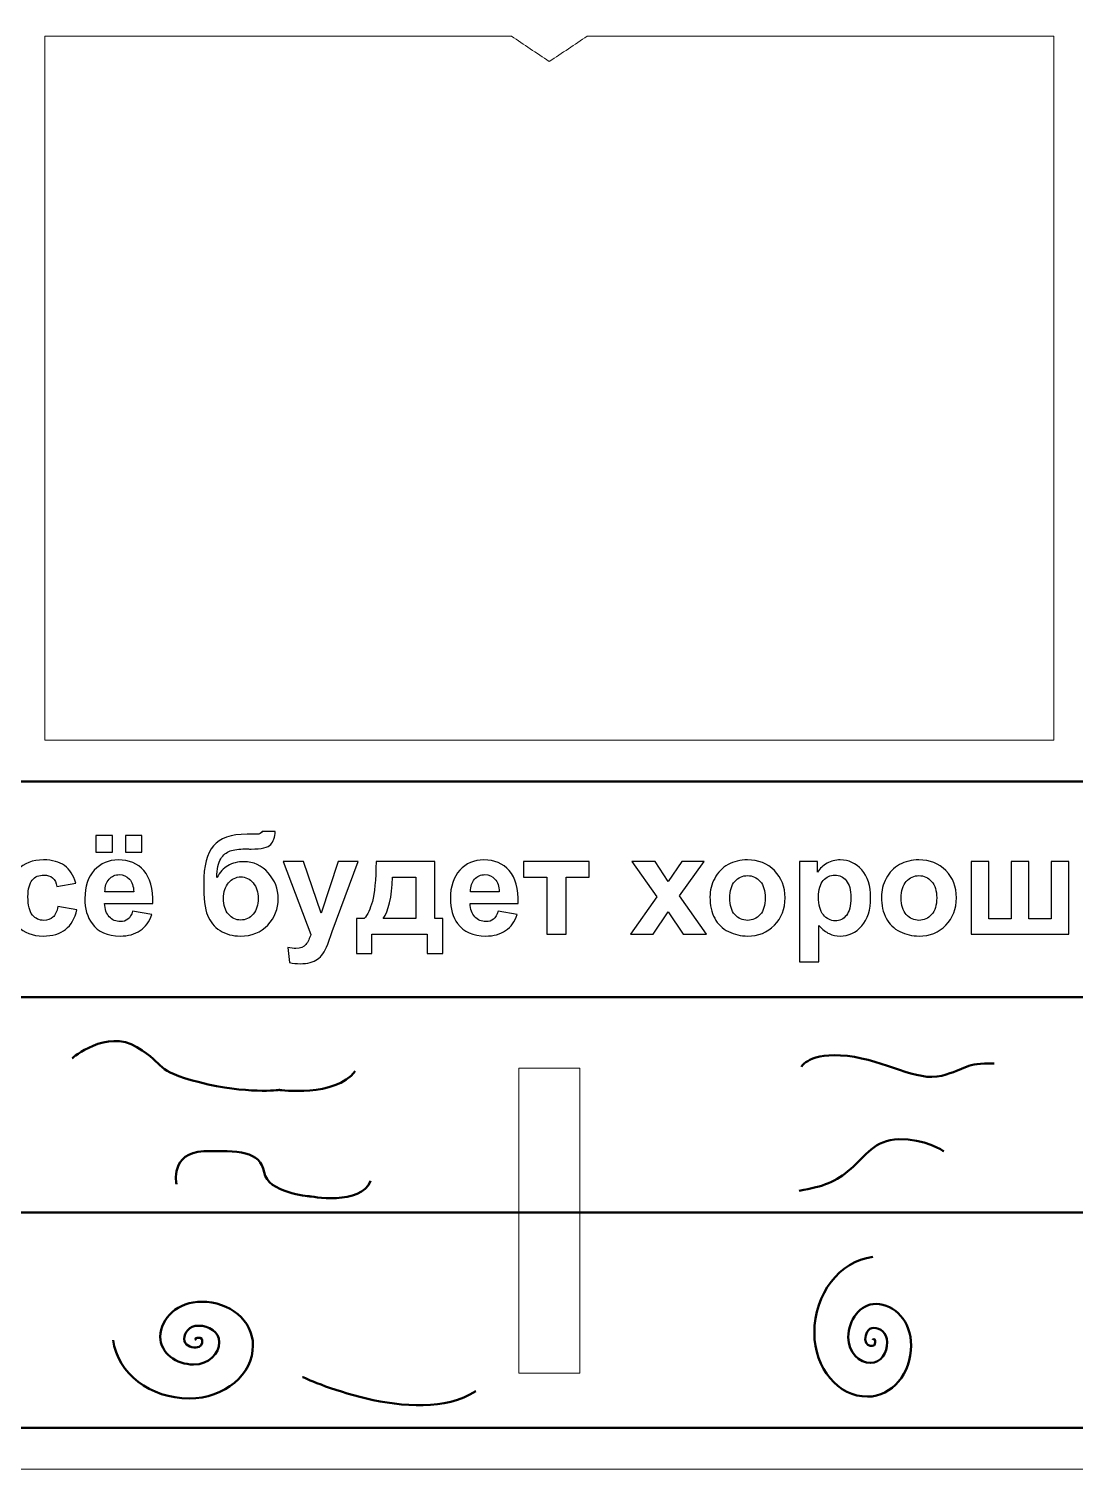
# Model space of a CAD drawing. Header units: millimetres. Extents: x -86 to 530, y -119 to 135.
# Drawn here: x 265.4 to 333.9, y -15.2 to 79.2 of the extents above; entities that cross this region are included whole.
import ezdxf

# ---------------------------------------------------------------- set-up
doc = ezdxf.new("R2010")
doc.units = ezdxf.units.MM
doc.header["$MEASUREMENT"] = 0
doc.layers.add('layer 2', color=7, linetype='Continuous')
doc.layers.add('layer 3', color=7, linetype='Continuous')

msp = doc.modelspace()

# ---------------------------------------------------------------- linework, layer by layer
at = {"layer": 'layer 2', "color": 242, "lineweight": 9}
for points, knots in [([(299.4722, 134.7698), (299.4722, 134.7698), (370.3106, 91.1633), (370.3106, 91.1633), (370.3106, 91.1633), (370.3106, 91.1633), (361.9698, 91.1633), (361.9698, 91.1633), (361.9698, 91.1633), (363.7252, 89.9964), (364.8823, 88.001), (364.8823, 85.7351), (364.8823, 85.7351), (364.8823, 83.0643), (363.2748, 80.7694), (360.9747, 79.764), (360.9747, 79.764), (363.2748, 78.7586), (364.8823, 76.4638), (364.8823, 73.793), (364.8823, 73.793), (364.8823, 71.1221), (363.2748, 68.8273), (360.9747, 67.8219), (360.9747, 67.8219), (363.2748, 66.8165), (364.8823, 64.5216), (364.8823, 61.8508), (364.8823, 61.8508), (364.8823, 59.18), (363.2748, 56.8852), (360.9747, 55.8797), (360.9747, 55.8797), (363.2748, 54.8743), (364.8823, 52.5795), (364.8823, 49.9087), (364.8823, 49.9087), (364.8823, 47.2379), (363.2748, 44.943), (360.9747, 43.9376), (360.9747, 43.9376), (363.2748, 42.9322), (364.8823, 40.6373), (364.8823, 37.9665), (364.8823, 37.9665), (364.8823, 35.7007), (363.7252, 33.7052), (361.9698, 32.5383), (361.9698, 32.5383), (361.9698, 32.5383), (370.3106, 32.5383), (370.3106, 32.5383), (370.3106, 32.5383), (370.3106, 32.5383), (370.3106, -15.2302), (370.3106, -15.2302), (370.3106, -15.2302), (370.3106, -15.2302), (228.6335, -15.2302), (228.6335, -15.2302), (228.6335, -15.2302), (228.6335, -15.2302), (228.6335, 32.5383), (228.6335, 32.5383), (228.6335, 32.5383), (228.6335, 32.5383), (236.9744, 32.5383), (236.9744, 32.5383), (236.9744, 32.5383), (235.219, 33.7052), (234.0618, 35.7007), (234.0618, 37.9665), (234.0618, 37.9665), (234.0618, 40.6373), (235.6693, 42.9322), (237.9695, 43.9376), (237.9695, 43.9376), (235.6693, 44.943), (234.0618, 47.2379), (234.0618, 49.9087), (234.0618, 49.9087), (234.0618, 52.5795), (235.6693, 54.8743), (237.9695, 55.8797), (237.9695, 55.8797), (235.6693, 56.8852), (234.0618, 59.18), (234.0618, 61.8508), (234.0618, 61.8508), (234.0618, 64.5216), (235.6693, 66.8165), (237.9695, 67.8219), (237.9695, 67.8219), (235.6693, 68.8273), (234.0618, 71.1221), (234.0618, 73.793), (234.0618, 73.793), (234.0618, 76.4638), (235.6693, 78.7586), (237.9695, 79.764), (237.9695, 79.764), (235.6693, 80.7694), (234.0618, 83.0643), (234.0618, 85.7351), (234.0618, 85.7351), (234.0618, 88.001), (235.219, 89.9964), (236.9744, 91.1633), (236.9744, 91.1633), (236.9744, 91.1633), (228.6335, 91.1633), (228.6335, 91.1633), (228.6335, 91.1633), (228.6335, 91.1633), (299.4722, 134.7698), (299.4722, 134.7698)], [0, 0, 0, 0, 0.0333333, 0.0333333, 0.0333333, 0.0333333, 0.0666667, 0.0666667, 0.0666667, 0.0666667, 0.1, 0.1, 0.1, 0.1, 0.1333333, 0.1333333, 0.1333333, 0.1333333, 0.1666667, 0.1666667, 0.1666667, 0.1666667, 0.2, 0.2, 0.2, 0.2, 0.2333333, 0.2333333, 0.2333333, 0.2333333, 0.2666667, 0.2666667, 0.2666667, 0.2666667, 0.3, 0.3, 0.3, 0.3, 0.3333333, 0.3333333, 0.3333333, 0.3333333, 0.3666667, 0.3666667, 0.3666667, 0.3666667, 0.4, 0.4, 0.4, 0.4, 0.4333333, 0.4333333, 0.4333333, 0.4333333, 0.4666667, 0.4666667, 0.4666667, 0.4666667, 0.5, 0.5, 0.5, 0.5, 0.5333333, 0.5333333, 0.5333333, 0.5333333, 0.5666667, 0.5666667, 0.5666667, 0.5666667, 0.6, 0.6, 0.6, 0.6, 0.6333333, 0.6333333, 0.6333333, 0.6333333, 0.6666667, 0.6666667, 0.6666667, 0.6666667, 0.7, 0.7, 0.7, 0.7, 0.7333333, 0.7333333, 0.7333333, 0.7333333, 0.7666667, 0.7666667, 0.7666667, 0.7666667, 0.8, 0.8, 0.8, 0.8, 0.8333333, 0.8333333, 0.8333333, 0.8333333, 0.8666667, 0.8666667, 0.8666667, 0.8666667, 0.9, 0.9, 0.9, 0.9, 0.9333333, 0.9333333, 0.9333333, 0.9333333, 1, 1, 1, 1]), ([(333.0541, 81.3925), (333.0541, 81.3925), (346.0819, 85.7351), (346.0819, 85.7351), (346.0819, 85.7351), (346.0819, 85.7351), (346.0819, 35.7953), (346.0819, 35.7953), (346.0819, 35.7953), (346.0819, 35.7953), (335.2254, 37.6048), (335.2254, 37.6048), (335.2254, 37.6048), (335.2254, 37.6048), (335.2254, 32.5383), (335.2254, 32.5383), (335.2254, 32.5383), (335.2254, 32.5383), (354.7671, 32.5383), (354.7671, 32.5383), (354.7671, 32.5383), (353.0117, 33.7052), (351.8546, 35.7007), (351.8546, 37.9665), (351.8546, 37.9665), (351.8546, 40.6373), (353.4621, 42.9322), (355.7622, 43.9376), (355.7622, 43.9376), (353.4621, 44.943), (351.8546, 47.2379), (351.8546, 49.9087), (351.8546, 49.9087), (351.8546, 52.5795), (353.4621, 54.8743), (355.7622, 55.8797), (355.7622, 55.8797), (353.4621, 56.8852), (351.8546, 59.18), (351.8546, 61.8508), (351.8546, 61.8508), (351.8546, 64.5216), (353.4621, 66.8165), (355.7622, 67.8219), (355.7622, 67.8219), (353.4621, 68.8273), (351.8546, 71.1221), (351.8546, 73.793), (351.8546, 73.793), (351.8546, 76.4638), (353.4621, 78.7586), (355.7622, 79.764), (355.7622, 79.764), (353.4621, 80.7694), (351.8546, 83.0643), (351.8546, 85.7351), (351.8546, 85.7351), (351.8546, 88.001), (353.0117, 89.9964), (354.7671, 91.1633), (354.7671, 91.1633), (354.7671, 91.1633), (244.177, 91.1633), (244.177, 91.1633), (244.177, 91.1633), (245.9324, 89.9964), (247.0896, 88.001), (247.0896, 85.7351), (247.0896, 85.7351), (247.0896, 83.0643), (245.4821, 80.7694), (243.1819, 79.764), (243.1819, 79.764), (245.4821, 78.7586), (247.0896, 76.4638), (247.0896, 73.793), (247.0896, 73.793), (247.0896, 71.1221), (245.4821, 68.8273), (243.1819, 67.8219), (243.1819, 67.8219), (245.4821, 66.8165), (247.0896, 64.5216), (247.0896, 61.8508), (247.0896, 61.8508), (247.0896, 59.18), (245.4821, 56.8852), (243.1819, 55.8797), (243.1819, 55.8797), (245.4821, 54.8743), (247.0896, 52.5795), (247.0896, 49.9087), (247.0896, 49.9087), (247.0896, 47.2379), (245.4821, 44.943), (243.1819, 43.9376), (243.1819, 43.9376), (245.4821, 42.9322), (247.0896, 40.6373), (247.0896, 37.9665), (247.0896, 37.9665), (247.0896, 35.7007), (245.9324, 33.7052), (244.177, 32.5383), (244.177, 32.5383), (244.177, 32.5383), (263.7187, 32.5383), (263.7187, 32.5383), (263.7187, 32.5383), (263.7187, 32.5383), (263.7187, 37.6048), (263.7187, 37.6048), (263.7187, 37.6048), (263.7187, 37.6048), (252.8622, 35.7953), (252.8622, 35.7953), (252.8622, 35.7953), (252.8622, 35.7953), (252.8622, 85.7351), (252.8622, 85.7351), (252.8622, 85.7351), (252.8622, 85.7351), (265.89, 81.3925), (265.89, 81.3925), (265.89, 81.3925), (265.89, 81.3925), (263.7187, 85.7351), (263.7187, 85.7351), (263.7187, 85.7351), (263.7187, 85.7351), (276.7465, 85.7351), (276.7465, 85.7351), (276.7465, 85.7351), (276.7465, 85.7351), (276.7465, 83.3947), (276.7465, 83.3947), (276.7465, 83.3947), (277.3369, 84.0852), (278.5734, 84.5606), (280.0034, 84.5606), (280.0034, 84.5606), (281.0562, 84.5606), (282.004, 84.3029), (282.6664, 83.8916), (282.6664, 83.8916), (283.5867, 84.9336), (285.4518, 85.6463), (287.603, 85.6463), (287.603, 85.6463), (288.9888, 85.6463), (290.2558, 85.3506), (291.2281, 84.8615), (291.2281, 84.8615), (291.2136, 84.9767), (291.2057, 85.0919), (291.2057, 85.207), (291.2057, 85.207), (291.2057, 86.7134), (293.0574, 87.9358), (295.3388, 87.9358), (295.3388, 87.9358), (297.4055, 87.9358), (298.4389, 87.2537), (299.4721, 85.8893), (299.4721, 85.8893), (300.5053, 87.2537), (301.5386, 87.9358), (303.6054, 87.9358), (303.6054, 87.9358), (305.8867, 87.9358), (307.7384, 86.7134), (307.7384, 85.207), (307.7384, 85.207), (307.7384, 85.0919), (307.7305, 84.9768), (307.7161, 84.8615), (307.7161, 84.8615), (308.6884, 85.3505), (309.9553, 85.6463), (311.3412, 85.6463), (311.3412, 85.6463), (313.4924, 85.6463), (315.3574, 84.9336), (316.2777, 83.8916), (316.2777, 83.8916), (316.9402, 84.3029), (317.8881, 84.5606), (318.9407, 84.5606), (318.9407, 84.5606), (320.3707, 84.5606), (321.6073, 84.0852), (322.1976, 83.3947), (322.1976, 83.3947), (322.1976, 83.3947), (322.1976, 85.7351), (322.1976, 85.7351), (322.1976, 85.7351), (322.1976, 85.7351), (335.2254, 85.7351), (335.2254, 85.7351), (335.2254, 85.7351), (335.2254, 85.7351), (333.0541, 81.3925), (333.0541, 81.3925)], [0, 0, 0, 0, 0.0192308, 0.0192308, 0.0192308, 0.0192308, 0.0384615, 0.0384615, 0.0384615, 0.0384615, 0.0576923, 0.0576923, 0.0576923, 0.0576923, 0.0769231, 0.0769231, 0.0769231, 0.0769231, 0.0961538, 0.0961538, 0.0961538, 0.0961538, 0.1153846, 0.1153846, 0.1153846, 0.1153846, 0.1346154, 0.1346154, 0.1346154, 0.1346154, 0.1538462, 0.1538462, 0.1538462, 0.1538462, 0.1730769, 0.1730769, 0.1730769, 0.1730769, 0.1923077, 0.1923077, 0.1923077, 0.1923077, 0.2115385, 0.2115385, 0.2115385, 0.2115385, 0.2307692, 0.2307692, 0.2307692, 0.2307692, 0.25, 0.25, 0.25, 0.25, 0.2692308, 0.2692308, 0.2692308, 0.2692308, 0.2884615, 0.2884615, 0.2884615, 0.2884615, 0.3076923, 0.3076923, 0.3076923, 0.3076923, 0.3269231, 0.3269231, 0.3269231, 0.3269231, 0.3461538, 0.3461538, 0.3461538, 0.3461538, 0.3653846, 0.3653846, 0.3653846, 0.3653846, 0.3846154, 0.3846154, 0.3846154, 0.3846154, 0.4038462, 0.4038462, 0.4038462, 0.4038462, 0.4230769, 0.4230769, 0.4230769, 0.4230769, 0.4423077, 0.4423077, 0.4423077, 0.4423077, 0.4615385, 0.4615385, 0.4615385, 0.4615385, 0.4807692, 0.4807692, 0.4807692, 0.4807692, 0.5, 0.5, 0.5, 0.5, 0.5192308, 0.5192308, 0.5192308, 0.5192308, 0.5384615, 0.5384615, 0.5384615, 0.5384615, 0.5576923, 0.5576923, 0.5576923, 0.5576923, 0.5769231, 0.5769231, 0.5769231, 0.5769231, 0.5961538, 0.5961538, 0.5961538, 0.5961538, 0.6153846, 0.6153846, 0.6153846, 0.6153846, 0.6346154, 0.6346154, 0.6346154, 0.6346154, 0.6538462, 0.6538462, 0.6538462, 0.6538462, 0.6730769, 0.6730769, 0.6730769, 0.6730769, 0.6923077, 0.6923077, 0.6923077, 0.6923077, 0.7115385, 0.7115385, 0.7115385, 0.7115385, 0.7307692, 0.7307692, 0.7307692, 0.7307692, 0.75, 0.75, 0.75, 0.75, 0.7692308, 0.7692308, 0.7692308, 0.7692308, 0.7884615, 0.7884615, 0.7884615, 0.7884615, 0.8076923, 0.8076923, 0.8076923, 0.8076923, 0.8269231, 0.8269231, 0.8269231, 0.8269231, 0.8461538, 0.8461538, 0.8461538, 0.8461538, 0.8653846, 0.8653846, 0.8653846, 0.8653846, 0.8846154, 0.8846154, 0.8846154, 0.8846154, 0.9038462, 0.9038462, 0.9038462, 0.9038462, 0.9230769, 0.9230769, 0.9230769, 0.9230769, 0.9423077, 0.9423077, 0.9423077, 0.9423077, 0.9615385, 0.9615385, 0.9615385, 0.9615385, 1, 1, 1, 1]), ([(301.9487, 78.6784), (301.1459, 78.1258), (300.3091, 77.5731), (299.4721, 77.0205), (299.4721, 77.0205), (298.635, 77.5732), (297.798, 78.1258), (296.9954, 78.6784), (296.9954, 78.6784), (296.9954, 78.6784), (266.4328, 78.6784), (266.4328, 78.6784), (266.4328, 78.6784), (266.4328, 78.6784), (266.4328, 32.5383), (266.4328, 32.5383), (266.4328, 32.5383), (266.4328, 32.5383), (332.5113, 32.5383), (332.5113, 32.5383), (332.5113, 32.5383), (332.5113, 32.5383), (332.5113, 78.6784), (332.5113, 78.6784), (332.5113, 78.6784), (332.5113, 78.6784), (301.9487, 78.6784), (301.9487, 78.6784)], [0, 0, 0, 0, 0.125, 0.125, 0.125, 0.125, 0.25, 0.25, 0.25, 0.25, 0.375, 0.375, 0.375, 0.375, 0.5, 0.5, 0.5, 0.5, 0.625, 0.625, 0.625, 0.625, 0.75, 0.75, 0.75, 0.75, 1, 1, 1, 1]), ([(297.4721, 11.0545), (297.4721, 11.0545), (301.4721, 11.0545), (301.4721, 11.0545), (301.4721, 11.0545), (301.4721, 11.0545), (301.4721, -8.9455), (301.4721, -8.9455), (301.4721, -8.9455), (301.4721, -8.9455), (297.4721, -8.9455), (297.4721, -8.9455), (297.4721, -8.9455), (297.4721, -8.9455), (297.4721, 11.0545), (297.4721, 11.0545)], [0, 0, 0, 0, 0.2, 0.2, 0.2, 0.2, 0.4, 0.4, 0.4, 0.4, 0.6, 0.6, 0.6, 0.6, 1, 1, 1, 1])]:
    msp.add_open_spline(points, degree=3, knots=knots, dxfattribs=at)
at = {"layer": 'layer 3', "color": 250, "lineweight": 50}
for points, knots in [([(231.3476, 29.8242), (231.3476, 29.8242), (367.5966, 29.8242), (367.5966, 29.8242), (367.5966, 29.8242), (367.5966, 29.8242), (367.5966, -12.5162), (367.5966, -12.5162), (367.5966, -12.5162), (367.5966, -12.5162), (231.3476, -12.5162), (231.3476, -12.5162), (231.3476, -12.5162), (231.3476, -12.5162), (231.3476, 29.8242), (231.3476, 29.8242)], [0, 0, 0, 0, 0.2, 0.2, 0.2, 0.2, 0.4, 0.4, 0.4, 0.4, 0.6, 0.6, 0.6, 0.6, 1, 1, 1, 1]), ([(268.2266, 11.7055), (268.2266, 11.7055), (270.4528, 13.6443), (272.4635, 12.4236), (272.4635, 12.4236), (274.4742, 11.2029), (273.4688, 10.9156), (276.5567, 10.1257), (276.5567, 10.1257), (279.6446, 9.3358), (281.7989, 9.623), (281.7989, 9.623), (281.7989, 9.623), (281.7989, 9.623), (285.4613, 9.1203), (286.7539, 10.8437)], [0, 0, 0, 0, 0.2, 0.2, 0.2, 0.2, 0.4, 0.4, 0.4, 0.4, 0.6, 0.6, 0.6, 0.6, 1, 1, 1, 1]), ([(315.9814, 11.131), (315.9814, 11.131), (316.4841, 12.1364), (318.9975, 11.8491), (318.9975, 11.8491), (321.5109, 11.5619), (323.5215, 10.1256), (325.1732, 10.5565), (325.1732, 10.5565), (326.8249, 10.9874), (326.6812, 11.4181), (328.6201, 11.3464)], [0, 0, 0, 0, 0.25, 0.25, 0.25, 0.25, 0.5, 0.5, 0.5, 0.5, 1, 1, 1, 1]), ([(275.0486, 3.4472), (275.0486, 3.4472), (274.6179, 5.5298), (276.844, 5.6016), (276.844, 5.6016), (279.0701, 5.6733), (280.5782, 5.6016), (280.7936, 4.2371), (280.7936, 4.2371), (281.009, 2.8727), (283.7379, 2.6573), (283.7379, 2.6573), (283.7379, 2.6573), (283.7379, 2.6573), (287.1849, 2.0109), (287.7593, 3.6626)], [0, 0, 0, 0, 0.2, 0.2, 0.2, 0.2, 0.4, 0.4, 0.4, 0.4, 0.6, 0.6, 0.6, 0.6, 1, 1, 1, 1]), ([(325.3168, 5.6016), (325.3168, 5.6016), (324.0241, 6.4633), (322.3725, 6.3915), (322.3725, 6.3915), (320.7209, 6.3196), (320.2182, 5.3142), (319.2129, 4.4525), (319.2129, 4.4525), (318.2076, 3.5908), (317.4895, 3.3036), (315.8378, 3.0163)], [0, 0, 0, 0, 0.25, 0.25, 0.25, 0.25, 0.5, 0.5, 0.5, 0.5, 1, 1, 1, 1]), ([(320.6567, -6.757), (320.636, -6.7478), (320.8177, -6.6487), (320.8177, -6.8113), (320.8177, -6.8113), (320.8177, -6.8933), (320.8313, -7.1568), (320.6225, -7.1568), (320.6225, -7.1568), (320.461, -7.1568), (320.17, -7.0792), (320.17, -6.7268), (320.17, -6.7268), (320.17, -6.4059), (320.3298, -5.9656), (320.7336, -5.9656), (320.7336, -5.9656), (321.1352, -5.9656), (321.6038, -6.2871), (321.6038, -6.9139), (321.6038, -6.9139), (321.6038, -7.5726), (321.199, -8.2629), (320.5194, -8.2629), (320.5194, -8.2629), (319.7783, -8.2629), (319.0583, -7.5966), (319.0583, -6.5817), (319.0583, -6.5817), (319.0583, -5.4453), (319.8097, -4.4015), (320.8794, -4.4015), (320.8794, -4.4015), (322.1008, -4.4015), (323.176, -5.5554), (323.176, -7.1192), (323.176, -7.1192), (323.176, -8.9312), (321.9345, -10.475), (320.3132, -10.475), (320.3132, -10.475), (318.4126, -10.475), (316.8349, -8.6314), (316.8349, -6.2915), (316.8349, -6.2915), (316.8349, -3.7572), (318.4658, -1.6014), (320.6567, -1.3155)], [0, 0, 0, 0, 0.0769231, 0.0769231, 0.0769231, 0.0769231, 0.1538462, 0.1538462, 0.1538462, 0.1538462, 0.2307692, 0.2307692, 0.2307692, 0.2307692, 0.3076923, 0.3076923, 0.3076923, 0.3076923, 0.3846154, 0.3846154, 0.3846154, 0.3846154, 0.4615385, 0.4615385, 0.4615385, 0.4615385, 0.5384615, 0.5384615, 0.5384615, 0.5384615, 0.6153846, 0.6153846, 0.6153846, 0.6153846, 0.6923077, 0.6923077, 0.6923077, 0.6923077, 0.7692308, 0.7692308, 0.7692308, 0.7692308, 0.8461538, 0.8461538, 0.8461538, 0.8461538, 1, 1, 1, 1]), ([(276.3447, -6.7728), (276.3354, -6.7935), (276.2364, -6.6118), (276.399, -6.6118), (276.399, -6.6118), (276.4809, -6.6118), (276.7445, -6.5982), (276.7445, -6.807), (276.7445, -6.807), (276.7445, -6.9684), (276.6669, -7.2595), (276.3145, -7.2595), (276.3145, -7.2595), (275.9936, -7.2595), (275.5533, -7.0997), (275.5533, -6.6959), (275.5533, -6.6959), (275.5533, -6.2942), (275.8747, -5.8256), (276.5016, -5.8256), (276.5016, -5.8256), (277.1602, -5.8256), (277.8506, -6.2304), (277.8506, -6.9101), (277.8506, -6.9101), (277.8506, -7.6512), (277.1843, -8.3712), (276.1693, -8.3712), (276.1693, -8.3712), (275.033, -8.3712), (273.9892, -7.6198), (273.9892, -6.5501), (273.9892, -6.5501), (273.9892, -5.3286), (275.143, -4.2534), (276.7068, -4.2534), (276.7068, -4.2534), (278.5189, -4.2534), (280.0626, -5.495), (280.0626, -7.1163), (280.0626, -7.1163), (280.0626, -9.0169), (278.219, -10.5946), (275.8792, -10.5946), (275.8792, -10.5946), (273.3448, -10.5946), (271.189, -8.9636), (270.9031, -6.7728)], [0, 0, 0, 0, 0.0769231, 0.0769231, 0.0769231, 0.0769231, 0.1538462, 0.1538462, 0.1538462, 0.1538462, 0.2307692, 0.2307692, 0.2307692, 0.2307692, 0.3076923, 0.3076923, 0.3076923, 0.3076923, 0.3846154, 0.3846154, 0.3846154, 0.3846154, 0.4615385, 0.4615385, 0.4615385, 0.4615385, 0.5384615, 0.5384615, 0.5384615, 0.5384615, 0.6153846, 0.6153846, 0.6153846, 0.6153846, 0.6923077, 0.6923077, 0.6923077, 0.6923077, 0.7692308, 0.7692308, 0.7692308, 0.7692308, 0.8461538, 0.8461538, 0.8461538, 0.8461538, 1, 1, 1, 1])]:
    msp.add_open_spline(points, degree=3, knots=knots, dxfattribs=at)
at = {"layer": 'layer 3', "color": 250}
for points, knots in [([(280.6687, 26.5632), (280.6687, 26.5632), (281.5235, 26.5632), (281.5235, 26.5632), (281.5235, 26.5632), (281.496, 26.1848), (281.3964, 25.8983), (281.2248, 25.7022), (281.2248, 25.7022), (281.0532, 25.5077), (280.6273, 25.4096), (279.9502, 25.4096), (279.9502, 25.4096), (279.8706, 25.4096), (279.7894, 25.4112), (279.7082, 25.4142), (279.7082, 25.4142), (279.7082, 25.4142), (279.5458, 25.4142), (279.5458, 25.4142), (279.5458, 25.4142), (279.1444, 25.4142), (278.8181, 25.3698), (278.5669, 25.2809), (278.5669, 25.2809), (278.3156, 25.1936), (278.1088, 25.022), (277.9495, 24.7677), (277.9495, 24.7677), (277.7886, 24.5119), (277.7059, 24.1013), (277.6998, 23.536), (277.6998, 23.536), (277.8851, 23.8853), (278.1256, 24.1457), (278.4213, 24.3189), (278.4213, 24.3189), (278.7155, 24.492), (279.0678, 24.5778), (279.4738, 24.5778), (279.4738, 24.5778), (280.1004, 24.5778), (280.6304, 24.3342), (281.0655, 23.8455), (281.0655, 23.8455), (281.499, 23.3583), (281.7166, 22.793), (281.7166, 22.1511), (281.7166, 22.1511), (281.7166, 21.4817), (281.4883, 20.9072), (281.0318, 20.4261), (281.0318, 20.4261), (280.5737, 19.9466), (279.9778, 19.7061), (279.2409, 19.7061), (279.2409, 19.7061), (278.7338, 19.7061), (278.2896, 19.8271), (277.905, 20.0707), (277.905, 20.0707), (277.5221, 20.3128), (277.2478, 20.6452), (277.0824, 21.0665), (277.0824, 21.0665), (276.9185, 21.4878), (276.8357, 22.1848), (276.8357, 23.1592), (276.8357, 23.1592), (276.8357, 24.3051), (277.0471, 25.1277), (277.4684, 25.6287), (277.4684, 25.6287), (277.8897, 26.1296), (278.6251, 26.3794), (279.6745, 26.3794), (279.6745, 26.3794), (279.6745, 26.3794), (280.3133, 26.3794), (280.3133, 26.3794), (280.3133, 26.3794), (280.491, 26.3794), (280.609, 26.4406), (280.6687, 26.5632)], [0, 0, 0, 0, 0.0454545, 0.0454545, 0.0454545, 0.0454545, 0.0909091, 0.0909091, 0.0909091, 0.0909091, 0.1363636, 0.1363636, 0.1363636, 0.1363636, 0.1818182, 0.1818182, 0.1818182, 0.1818182, 0.2272727, 0.2272727, 0.2272727, 0.2272727, 0.2727273, 0.2727273, 0.2727273, 0.2727273, 0.3181818, 0.3181818, 0.3181818, 0.3181818, 0.3636364, 0.3636364, 0.3636364, 0.3636364, 0.4090909, 0.4090909, 0.4090909, 0.4090909, 0.4545455, 0.4545455, 0.4545455, 0.4545455, 0.5, 0.5, 0.5, 0.5, 0.5454545, 0.5454545, 0.5454545, 0.5454545, 0.5909091, 0.5909091, 0.5909091, 0.5909091, 0.6363636, 0.6363636, 0.6363636, 0.6363636, 0.6818182, 0.6818182, 0.6818182, 0.6818182, 0.7272727, 0.7272727, 0.7272727, 0.7272727, 0.7727273, 0.7727273, 0.7727273, 0.7727273, 0.8181818, 0.8181818, 0.8181818, 0.8181818, 0.8636364, 0.8636364, 0.8636364, 0.8636364, 0.9090909, 0.9090909, 0.9090909, 0.9090909, 1, 1, 1, 1]), ([(269.7718, 25.212), (269.7718, 25.212), (269.7718, 26.2966), (269.7718, 26.2966), (269.7718, 26.2966), (269.7718, 26.2966), (270.8564, 26.2966), (270.8564, 26.2966), (270.8564, 26.2966), (270.8564, 26.2966), (270.8564, 25.212), (270.8564, 25.212), (270.8564, 25.212), (270.8564, 25.212), (269.7718, 25.212), (269.7718, 25.212)], [0, 0, 0, 0, 0.2, 0.2, 0.2, 0.2, 0.4, 0.4, 0.4, 0.4, 0.6, 0.6, 0.6, 0.6, 1, 1, 1, 1]), ([(271.7067, 25.212), (271.7067, 25.212), (271.7067, 26.2966), (271.7067, 26.2966), (271.7067, 26.2966), (271.7067, 26.2966), (272.7913, 26.2966), (272.7913, 26.2966), (272.7913, 26.2966), (272.7913, 26.2966), (272.7913, 25.212), (272.7913, 25.212), (272.7913, 25.212), (272.7913, 25.212), (271.7067, 25.212), (271.7067, 25.212)], [0, 0, 0, 0, 0.2, 0.2, 0.2, 0.2, 0.4, 0.4, 0.4, 0.4, 0.6, 0.6, 0.6, 0.6, 1, 1, 1, 1]), ([(268.4604, 23.1806), (268.4604, 23.1806), (267.2195, 22.96), (267.2195, 22.96), (267.2195, 22.96), (267.1781, 23.2067), (267.0832, 23.392), (266.9346, 23.5176), (266.9346, 23.5176), (266.786, 23.6417), (266.5945, 23.7045), (266.3585, 23.7045), (266.3585, 23.7045), (266.0445, 23.7045), (265.7932, 23.5958), (265.6063, 23.3782), (265.6063, 23.3782), (265.4194, 23.1607), (265.326, 22.7976), (265.326, 22.2875), (265.326, 22.2875), (265.326, 21.7206), (265.421, 21.3208), (265.6109, 21.0864), (265.6109, 21.0864), (265.8009, 20.852), (266.0552, 20.7356), (266.3739, 20.7356), (266.3739, 20.7356), (266.6129, 20.7356), (266.8089, 20.8045), (266.9606, 20.9409), (266.9606, 20.9409), (267.1138, 21.0772), (267.221, 21.3116), (267.2839, 21.6456), (267.2839, 21.6456), (267.2839, 21.6456), (268.5247, 21.4342), (268.5247, 21.4342), (268.5247, 21.4342), (268.3961, 20.8643), (268.1494, 20.4338), (267.7848, 20.1427), (267.7848, 20.1427), (267.4202, 19.8516), (266.9315, 19.7061), (266.3172, 19.7061), (266.3172, 19.7061), (265.6217, 19.7061), (265.0656, 19.9267), (264.6519, 20.3664), (264.6519, 20.3664), (264.2368, 20.8076), (264.03, 21.4173), (264.03, 22.1971), (264.03, 22.1971), (264.03, 22.986), (264.2383, 23.5988), (264.6535, 24.0385), (264.6535, 24.0385), (265.0686, 24.4782), (265.6309, 24.6973), (266.3402, 24.6973), (266.3402, 24.6973), (266.9192, 24.6973), (267.3804, 24.5716), (267.7235, 24.3219), (267.7235, 24.3219), (268.0652, 24.0722), (268.3103, 23.6923), (268.4604, 23.1806)], [0, 0, 0, 0, 0.0526316, 0.0526316, 0.0526316, 0.0526316, 0.1052632, 0.1052632, 0.1052632, 0.1052632, 0.1578947, 0.1578947, 0.1578947, 0.1578947, 0.2105263, 0.2105263, 0.2105263, 0.2105263, 0.2631579, 0.2631579, 0.2631579, 0.2631579, 0.3157895, 0.3157895, 0.3157895, 0.3157895, 0.3684211, 0.3684211, 0.3684211, 0.3684211, 0.4210526, 0.4210526, 0.4210526, 0.4210526, 0.4736842, 0.4736842, 0.4736842, 0.4736842, 0.5263158, 0.5263158, 0.5263158, 0.5263158, 0.5789474, 0.5789474, 0.5789474, 0.5789474, 0.6315789, 0.6315789, 0.6315789, 0.6315789, 0.6842105, 0.6842105, 0.6842105, 0.6842105, 0.7368421, 0.7368421, 0.7368421, 0.7368421, 0.7894737, 0.7894737, 0.7894737, 0.7894737, 0.8421053, 0.8421053, 0.8421053, 0.8421053, 0.8947368, 0.8947368, 0.8947368, 0.8947368, 1, 1, 1, 1]), ([(272.1754, 21.3331), (272.1754, 21.3331), (273.4347, 21.1216), (273.4347, 21.1216), (273.4347, 21.1216), (273.2739, 20.6605), (273.018, 20.3097), (272.6703, 20.0677), (272.6703, 20.0677), (272.321, 19.8271), (271.8844, 19.7061), (271.362, 19.7061), (271.362, 19.7061), (270.5332, 19.7061), (269.9189, 19.9773), (269.5221, 20.5196), (269.5221, 20.5196), (269.208, 20.9547), (269.0502, 21.5031), (269.0502, 22.1664), (269.0502, 22.1664), (269.0502, 22.9569), (269.2571, 23.5774), (269.6692, 24.0247), (269.6692, 24.0247), (270.0813, 24.4736), (270.6037, 24.6973), (271.2348, 24.6973), (271.2348, 24.6973), (271.9426, 24.6973), (272.5018, 24.4629), (272.9123, 23.9941), (272.9123, 23.9941), (273.3214, 23.5253), (273.5175, 22.8068), (273.4991, 21.8386), (273.4991, 21.8386), (273.4991, 21.8386), (270.3463, 21.8386), (270.3463, 21.8386), (270.3463, 21.8386), (270.3555, 21.4648), (270.4566, 21.1737), (270.6511, 20.9654), (270.6511, 20.9654), (270.8442, 20.757), (271.0862, 20.6529), (271.3742, 20.6529), (271.3742, 20.6529), (271.5719, 20.6529), (271.7373, 20.7065), (271.8706, 20.8137), (271.8706, 20.8137), (272.0054, 20.921), (272.1065, 21.0941), (272.1754, 21.3331)], [0, 0, 0, 0, 0.0666667, 0.0666667, 0.0666667, 0.0666667, 0.1333333, 0.1333333, 0.1333333, 0.1333333, 0.2, 0.2, 0.2, 0.2, 0.2666667, 0.2666667, 0.2666667, 0.2666667, 0.3333333, 0.3333333, 0.3333333, 0.3333333, 0.4, 0.4, 0.4, 0.4, 0.4666667, 0.4666667, 0.4666667, 0.4666667, 0.5333333, 0.5333333, 0.5333333, 0.5333333, 0.6, 0.6, 0.6, 0.6, 0.6666667, 0.6666667, 0.6666667, 0.6666667, 0.7333333, 0.7333333, 0.7333333, 0.7333333, 0.8, 0.8, 0.8, 0.8, 0.8666667, 0.8666667, 0.8666667, 0.8666667, 1, 1, 1, 1]), ([(282.0338, 24.5961), (282.0338, 24.5961), (283.3758, 24.5961), (283.3758, 24.5961), (283.3758, 24.5961), (283.3758, 24.5961), (284.5201, 21.212), (284.5201, 21.212), (284.5201, 21.212), (284.5201, 21.212), (285.6369, 24.5961), (285.6369, 24.5961), (285.6369, 24.5961), (285.6369, 24.5961), (286.9422, 24.5961), (286.9422, 24.5961), (286.9422, 24.5961), (286.9422, 24.5961), (285.2601, 20.0048), (285.2601, 20.0048), (285.2601, 20.0048), (285.2601, 20.0048), (284.9567, 19.176), (284.9567, 19.176), (284.9567, 19.176), (284.8449, 18.8988), (284.7392, 18.6873), (284.6381, 18.5403), (284.6381, 18.5403), (284.5385, 18.3947), (284.4221, 18.2752), (284.2919, 18.1849), (284.2919, 18.1849), (284.1617, 18.0929), (284.0008, 18.0225), (283.8093, 17.9719), (283.8093, 17.9719), (283.6193, 17.9214), (283.4033, 17.8953), (283.1628, 17.8953), (283.1628, 17.8953), (282.9208, 17.8953), (282.6818, 17.9214), (282.4474, 17.9719), (282.4474, 17.9719), (282.4474, 17.9719), (282.3371, 18.9554), (282.3371, 18.9554), (282.3371, 18.9554), (282.5347, 18.9171), (282.7139, 18.8972), (282.8733, 18.8972), (282.8733, 18.8972), (283.1674, 18.8972), (283.3849, 18.983), (283.5259, 19.1561), (283.5259, 19.1561), (283.6668, 19.3292), (283.7756, 19.5498), (283.8507, 19.8164), (283.8507, 19.8164), (283.8507, 19.8164), (282.0338, 24.5961), (282.0338, 24.5961)], [0, 0, 0, 0, 0.0588235, 0.0588235, 0.0588235, 0.0588235, 0.1176471, 0.1176471, 0.1176471, 0.1176471, 0.1764706, 0.1764706, 0.1764706, 0.1764706, 0.2352941, 0.2352941, 0.2352941, 0.2352941, 0.2941176, 0.2941176, 0.2941176, 0.2941176, 0.3529412, 0.3529412, 0.3529412, 0.3529412, 0.4117647, 0.4117647, 0.4117647, 0.4117647, 0.4705882, 0.4705882, 0.4705882, 0.4705882, 0.5294118, 0.5294118, 0.5294118, 0.5294118, 0.5882353, 0.5882353, 0.5882353, 0.5882353, 0.6470588, 0.6470588, 0.6470588, 0.6470588, 0.7058824, 0.7058824, 0.7058824, 0.7058824, 0.7647059, 0.7647059, 0.7647059, 0.7647059, 0.8235294, 0.8235294, 0.8235294, 0.8235294, 0.8823529, 0.8823529, 0.8823529, 0.8823529, 1, 1, 1, 1]), ([(291.4676, 19.8256), (291.4676, 19.8256), (287.8552, 19.8256), (287.8552, 19.8256), (287.8552, 19.8256), (287.8552, 19.8256), (287.8552, 18.5663), (287.8552, 18.5663), (287.8552, 18.5663), (287.8552, 18.5663), (286.8349, 18.5663), (286.8349, 18.5663), (286.8349, 18.5663), (286.8349, 18.5663), (286.8349, 20.8551), (286.8349, 20.8551), (286.8349, 20.8551), (286.8349, 20.8551), (287.3497, 20.8551), (287.3497, 20.8551), (287.3497, 20.8551), (287.5641, 21.0956), (287.7403, 21.4694), (287.8813, 21.9795), (287.8813, 21.9795), (288.0207, 22.4882), (288.1049, 23.3614), (288.131, 24.5961), (288.131, 24.5961), (288.131, 24.5961), (291.9823, 24.5961), (291.9823, 24.5961), (291.9823, 24.5961), (291.9823, 24.5961), (291.9823, 20.8551), (291.9823, 20.8551), (291.9823, 20.8551), (291.9823, 20.8551), (292.4971, 20.8551), (292.4971, 20.8551), (292.4971, 20.8551), (292.4971, 20.8551), (292.4971, 18.5663), (292.4971, 18.5663), (292.4971, 18.5663), (292.4971, 18.5663), (291.4676, 18.5663), (291.4676, 18.5663), (291.4676, 18.5663), (291.4676, 18.5663), (291.4676, 19.8256), (291.4676, 19.8256)], [0, 0, 0, 0, 0.0714286, 0.0714286, 0.0714286, 0.0714286, 0.1428571, 0.1428571, 0.1428571, 0.1428571, 0.2142857, 0.2142857, 0.2142857, 0.2142857, 0.2857143, 0.2857143, 0.2857143, 0.2857143, 0.3571429, 0.3571429, 0.3571429, 0.3571429, 0.4285714, 0.4285714, 0.4285714, 0.4285714, 0.5, 0.5, 0.5, 0.5, 0.5714286, 0.5714286, 0.5714286, 0.5714286, 0.6428571, 0.6428571, 0.6428571, 0.6428571, 0.7142857, 0.7142857, 0.7142857, 0.7142857, 0.7857143, 0.7857143, 0.7857143, 0.7857143, 0.8571429, 0.8571429, 0.8571429, 0.8571429, 1, 1, 1, 1]), ([(296.1171, 21.3331), (296.1171, 21.3331), (297.3764, 21.1216), (297.3764, 21.1216), (297.3764, 21.1216), (297.2156, 20.6605), (296.9597, 20.3097), (296.612, 20.0677), (296.612, 20.0677), (296.2627, 19.8271), (295.8261, 19.7061), (295.3037, 19.7061), (295.3037, 19.7061), (294.4749, 19.7061), (293.8606, 19.9773), (293.4638, 20.5196), (293.4638, 20.5196), (293.1497, 20.9547), (292.9919, 21.5031), (292.9919, 22.1664), (292.9919, 22.1664), (292.9919, 22.9569), (293.1988, 23.5774), (293.6109, 24.0247), (293.6109, 24.0247), (294.023, 24.4736), (294.5454, 24.6973), (295.1765, 24.6973), (295.1765, 24.6973), (295.8843, 24.6973), (296.4435, 24.4629), (296.854, 23.9941), (296.854, 23.9941), (297.2631, 23.5253), (297.4592, 22.8068), (297.4408, 21.8386), (297.4408, 21.8386), (297.4408, 21.8386), (294.288, 21.8386), (294.288, 21.8386), (294.288, 21.8386), (294.2972, 21.4648), (294.3983, 21.1737), (294.5928, 20.9654), (294.5928, 20.9654), (294.7859, 20.757), (295.0279, 20.6529), (295.3159, 20.6529), (295.3159, 20.6529), (295.5136, 20.6529), (295.679, 20.7065), (295.8123, 20.8137), (295.8123, 20.8137), (295.9471, 20.921), (296.0482, 21.0941), (296.1171, 21.3331)], [0, 0, 0, 0, 0.0666667, 0.0666667, 0.0666667, 0.0666667, 0.1333333, 0.1333333, 0.1333333, 0.1333333, 0.2, 0.2, 0.2, 0.2, 0.2666667, 0.2666667, 0.2666667, 0.2666667, 0.3333333, 0.3333333, 0.3333333, 0.3333333, 0.4, 0.4, 0.4, 0.4, 0.4666667, 0.4666667, 0.4666667, 0.4666667, 0.5333333, 0.5333333, 0.5333333, 0.5333333, 0.6, 0.6, 0.6, 0.6, 0.6666667, 0.6666667, 0.6666667, 0.6666667, 0.7333333, 0.7333333, 0.7333333, 0.7333333, 0.8, 0.8, 0.8, 0.8, 0.8666667, 0.8666667, 0.8666667, 0.8666667, 1, 1, 1, 1]), ([(297.7809, 24.5961), (297.7809, 24.5961), (302.0919, 24.5961), (302.0919, 24.5961), (302.0919, 24.5961), (302.0919, 24.5961), (302.0919, 23.5759), (302.0919, 23.5759), (302.0919, 23.5759), (302.0919, 23.5759), (300.566, 23.5759), (300.566, 23.5759), (300.566, 23.5759), (300.566, 23.5759), (300.566, 19.8256), (300.566, 19.8256), (300.566, 19.8256), (300.566, 19.8256), (299.3068, 19.8256), (299.3068, 19.8256), (299.3068, 19.8256), (299.3068, 19.8256), (299.3068, 23.5759), (299.3068, 23.5759), (299.3068, 23.5759), (299.3068, 23.5759), (297.7809, 23.5759), (297.7809, 23.5759), (297.7809, 23.5759), (297.7809, 23.5759), (297.7809, 24.5961), (297.7809, 24.5961)], [0, 0, 0, 0, 0.1111111, 0.1111111, 0.1111111, 0.1111111, 0.2222222, 0.2222222, 0.2222222, 0.2222222, 0.3333333, 0.3333333, 0.3333333, 0.3333333, 0.4444444, 0.4444444, 0.4444444, 0.4444444, 0.5555556, 0.5555556, 0.5555556, 0.5555556, 0.6666667, 0.6666667, 0.6666667, 0.6666667, 0.7777778, 0.7777778, 0.7777778, 0.7777778, 1, 1, 1, 1]), ([(304.7943, 19.8256), (304.7943, 19.8256), (306.5131, 22.2829), (306.5131, 22.2829), (306.5131, 22.2829), (306.5131, 22.2829), (304.8678, 24.5961), (304.8678, 24.5961), (304.8678, 24.5961), (304.8678, 24.5961), (306.4059, 24.5961), (306.4059, 24.5961), (306.4059, 24.5961), (306.4059, 24.5961), (307.2485, 23.2848), (307.2485, 23.2848), (307.2485, 23.2848), (307.2485, 23.2848), (308.1431, 24.5961), (308.1431, 24.5961), (308.1431, 24.5961), (308.1431, 24.5961), (309.6199, 24.5961), (309.6199, 24.5961), (309.6199, 24.5961), (309.6199, 24.5961), (308.0037, 22.3365), (308.0037, 22.3365), (308.0037, 22.3365), (308.0037, 22.3365), (309.767, 19.8256), (309.767, 19.8256), (309.767, 19.8256), (309.767, 19.8256), (308.2305, 19.8256), (308.2305, 19.8256), (308.2305, 19.8256), (308.2305, 19.8256), (307.2485, 21.3039), (307.2485, 21.3039), (307.2485, 21.3039), (307.2485, 21.3039), (306.2711, 19.8256), (306.2711, 19.8256), (306.2711, 19.8256), (306.2711, 19.8256), (304.7943, 19.8256), (304.7943, 19.8256)], [0, 0, 0, 0, 0.0769231, 0.0769231, 0.0769231, 0.0769231, 0.1538462, 0.1538462, 0.1538462, 0.1538462, 0.2307692, 0.2307692, 0.2307692, 0.2307692, 0.3076923, 0.3076923, 0.3076923, 0.3076923, 0.3846154, 0.3846154, 0.3846154, 0.3846154, 0.4615385, 0.4615385, 0.4615385, 0.4615385, 0.5384615, 0.5384615, 0.5384615, 0.5384615, 0.6153846, 0.6153846, 0.6153846, 0.6153846, 0.6923077, 0.6923077, 0.6923077, 0.6923077, 0.7692308, 0.7692308, 0.7692308, 0.7692308, 0.8461538, 0.8461538, 0.8461538, 0.8461538, 1, 1, 1, 1]), ([(309.9953, 22.2691), (309.9953, 22.6888), (310.0979, 23.0948), (310.3047, 23.487), (310.3047, 23.487), (310.5115, 23.8807), (310.8042, 24.1794), (311.1825, 24.3863), (311.1825, 24.3863), (311.5609, 24.5931), (311.9822, 24.6973), (312.4495, 24.6973), (312.4495, 24.6973), (313.171, 24.6973), (313.7608, 24.4629), (314.222, 23.9941), (314.222, 23.9941), (314.6831, 23.5238), (314.9129, 22.9324), (314.9129, 22.2155), (314.9129, 22.2155), (314.9129, 21.4924), (314.68, 20.8934), (314.2158, 20.4185), (314.2158, 20.4185), (313.7501, 19.9436), (313.1649, 19.7061), (312.4587, 19.7061), (312.4587, 19.7061), (312.0221, 19.7061), (311.6054, 19.8057), (311.2086, 20.0033), (311.2086, 20.0033), (310.8133, 20.2009), (310.5115, 20.4905), (310.3047, 20.8735), (310.3047, 20.8735), (310.0979, 21.2549), (309.9953, 21.7206), (309.9953, 22.2691)], [0, 0, 0, 0, 0.0909091, 0.0909091, 0.0909091, 0.0909091, 0.1818182, 0.1818182, 0.1818182, 0.1818182, 0.2727273, 0.2727273, 0.2727273, 0.2727273, 0.3636364, 0.3636364, 0.3636364, 0.3636364, 0.4545455, 0.4545455, 0.4545455, 0.4545455, 0.5454545, 0.5454545, 0.5454545, 0.5454545, 0.6363636, 0.6363636, 0.6363636, 0.6363636, 0.7272727, 0.7272727, 0.7272727, 0.7272727, 0.8181818, 0.8181818, 0.8181818, 0.8181818, 1, 1, 1, 1]), ([(315.8673, 24.5961), (315.8673, 24.5961), (317.0439, 24.5961), (317.0439, 24.5961), (317.0439, 24.5961), (317.0439, 24.5961), (317.0439, 23.896), (317.0439, 23.896), (317.0439, 23.896), (317.1971, 24.135), (317.4024, 24.328), (317.6628, 24.4767), (317.6628, 24.4767), (317.9232, 24.6237), (318.2128, 24.6973), (318.5299, 24.6973), (318.5299, 24.6973), (319.0829, 24.6973), (319.5533, 24.4797), (319.9393, 24.0446), (319.9393, 24.0446), (320.3254, 23.6111), (320.5184, 23.0044), (320.5184, 22.2293), (320.5184, 22.2293), (320.5184, 21.4311), (320.3238, 20.8122), (319.9347, 20.3694), (319.9347, 20.3694), (319.5456, 19.9267), (319.0737, 19.7061), (318.5192, 19.7061), (318.5192, 19.7061), (318.2557, 19.7061), (318.0167, 19.7582), (317.8022, 19.8639), (317.8022, 19.8639), (317.5893, 19.9681), (317.3625, 20.1473), (317.1266, 20.4016), (317.1266, 20.4016), (317.1266, 20.4016), (317.1266, 18.0148), (317.1266, 18.0148), (317.1266, 18.0148), (317.1266, 18.0148), (315.8673, 18.0148), (315.8673, 18.0148), (315.8673, 18.0148), (315.8673, 18.0148), (315.8673, 24.5961), (315.8673, 24.5961)], [0, 0, 0, 0, 0.0714286, 0.0714286, 0.0714286, 0.0714286, 0.1428571, 0.1428571, 0.1428571, 0.1428571, 0.2142857, 0.2142857, 0.2142857, 0.2142857, 0.2857143, 0.2857143, 0.2857143, 0.2857143, 0.3571429, 0.3571429, 0.3571429, 0.3571429, 0.4285714, 0.4285714, 0.4285714, 0.4285714, 0.5, 0.5, 0.5, 0.5, 0.5714286, 0.5714286, 0.5714286, 0.5714286, 0.6428571, 0.6428571, 0.6428571, 0.6428571, 0.7142857, 0.7142857, 0.7142857, 0.7142857, 0.7857143, 0.7857143, 0.7857143, 0.7857143, 0.8571429, 0.8571429, 0.8571429, 0.8571429, 1, 1, 1, 1]), ([(321.2247, 22.2691), (321.2247, 22.6888), (321.3273, 23.0948), (321.5341, 23.487), (321.5341, 23.487), (321.7409, 23.8807), (322.0336, 24.1794), (322.4119, 24.3863), (322.4119, 24.3863), (322.7903, 24.5931), (323.2116, 24.6973), (323.6789, 24.6973), (323.6789, 24.6973), (324.4004, 24.6973), (324.9902, 24.4629), (325.4514, 23.9941), (325.4514, 23.9941), (325.9125, 23.5238), (326.1423, 22.9324), (326.1423, 22.2155), (326.1423, 22.2155), (326.1423, 21.4924), (325.9094, 20.8934), (325.4452, 20.4185), (325.4452, 20.4185), (324.9795, 19.9436), (324.3943, 19.7061), (323.6881, 19.7061), (323.6881, 19.7061), (323.2515, 19.7061), (322.8348, 19.8057), (322.438, 20.0033), (322.438, 20.0033), (322.0427, 20.2009), (321.7409, 20.4905), (321.5341, 20.8735), (321.5341, 20.8735), (321.3273, 21.2549), (321.2247, 21.7206), (321.2247, 22.2691)], [0, 0, 0, 0, 0.0909091, 0.0909091, 0.0909091, 0.0909091, 0.1818182, 0.1818182, 0.1818182, 0.1818182, 0.2727273, 0.2727273, 0.2727273, 0.2727273, 0.3636364, 0.3636364, 0.3636364, 0.3636364, 0.4545455, 0.4545455, 0.4545455, 0.4545455, 0.5454545, 0.5454545, 0.5454545, 0.5454545, 0.6363636, 0.6363636, 0.6363636, 0.6363636, 0.7272727, 0.7272727, 0.7272727, 0.7272727, 0.8181818, 0.8181818, 0.8181818, 0.8181818, 1, 1, 1, 1]), ([(327.0967, 24.5961), (327.0967, 24.5961), (328.2549, 24.5961), (328.2549, 24.5961), (328.2549, 24.5961), (328.2549, 24.5961), (328.2549, 20.8459), (328.2549, 20.8459), (328.2549, 20.8459), (328.2549, 20.8459), (329.7256, 20.8459), (329.7256, 20.8459), (329.7256, 20.8459), (329.7256, 20.8459), (329.7256, 24.5961), (329.7256, 24.5961), (329.7256, 24.5961), (329.7256, 24.5961), (330.8838, 24.5961), (330.8838, 24.5961), (330.8838, 24.5961), (330.8838, 24.5961), (330.8838, 20.8459), (330.8838, 20.8459), (330.8838, 20.8459), (330.8838, 20.8459), (332.3545, 20.8459), (332.3545, 20.8459), (332.3545, 20.8459), (332.3545, 20.8459), (332.3545, 24.5961), (332.3545, 24.5961), (332.3545, 24.5961), (332.3545, 24.5961), (333.5126, 24.5961), (333.5126, 24.5961), (333.5126, 24.5961), (333.5126, 24.5961), (333.5126, 19.8256), (333.5126, 19.8256), (333.5126, 19.8256), (333.5126, 19.8256), (327.0967, 19.8256), (327.0967, 19.8256), (327.0967, 19.8256), (327.0967, 19.8256), (327.0967, 24.5961), (327.0967, 24.5961)], [0, 0, 0, 0, 0.0769231, 0.0769231, 0.0769231, 0.0769231, 0.1538462, 0.1538462, 0.1538462, 0.1538462, 0.2307692, 0.2307692, 0.2307692, 0.2307692, 0.3076923, 0.3076923, 0.3076923, 0.3076923, 0.3846154, 0.3846154, 0.3846154, 0.3846154, 0.4615385, 0.4615385, 0.4615385, 0.4615385, 0.5384615, 0.5384615, 0.5384615, 0.5384615, 0.6153846, 0.6153846, 0.6153846, 0.6153846, 0.6923077, 0.6923077, 0.6923077, 0.6923077, 0.7692308, 0.7692308, 0.7692308, 0.7692308, 0.8461538, 0.8461538, 0.8461538, 0.8461538, 1, 1, 1, 1]), ([(272.249, 22.6107), (272.2398, 22.9769), (272.1463, 23.2557), (271.9671, 23.4456), (271.9671, 23.4456), (271.7879, 23.6371), (271.5703, 23.7321), (271.313, 23.7321), (271.313, 23.7321), (271.0387, 23.7321), (270.812, 23.631), (270.6328, 23.4303), (270.6328, 23.4303), (270.4535, 23.2296), (270.3662, 22.9554), (270.3693, 22.6107), (270.3693, 22.6107), (270.3693, 22.6107), (272.249, 22.6107), (272.249, 22.6107)], [0, 0, 0, 0, 0.1666667, 0.1666667, 0.1666667, 0.1666667, 0.3333333, 0.3333333, 0.3333333, 0.3333333, 0.5, 0.5, 0.5, 0.5, 0.6666667, 0.6666667, 0.6666667, 0.6666667, 1, 1, 1, 1]), ([(296.1907, 22.6107), (296.1815, 22.9769), (296.088, 23.2557), (295.9088, 23.4456), (295.9088, 23.4456), (295.7296, 23.6371), (295.512, 23.7321), (295.2547, 23.7321), (295.2547, 23.7321), (294.9804, 23.7321), (294.7537, 23.631), (294.5745, 23.4303), (294.5745, 23.4303), (294.3952, 23.2296), (294.3079, 22.9554), (294.311, 22.6107), (294.311, 22.6107), (294.311, 22.6107), (296.1907, 22.6107), (296.1907, 22.6107)], [0, 0, 0, 0, 0.1666667, 0.1666667, 0.1666667, 0.1666667, 0.3333333, 0.3333333, 0.3333333, 0.3333333, 0.5, 0.5, 0.5, 0.5, 0.6666667, 0.6666667, 0.6666667, 0.6666667, 1, 1, 1, 1]), ([(311.2913, 22.2017), (311.2913, 21.7283), (311.4031, 21.3652), (311.6268, 21.114), (311.6268, 21.114), (311.852, 20.8612), (312.1278, 20.7356), (312.4571, 20.7356), (312.4571, 20.7356), (312.785, 20.7356), (313.0607, 20.8612), (313.2829, 21.114), (313.2829, 21.114), (313.505, 21.3652), (313.6168, 21.7314), (313.6168, 22.2109), (313.6168, 22.2109), (313.6168, 22.6781), (313.505, 23.0381), (313.2829, 23.2894), (313.2829, 23.2894), (313.0607, 23.5422), (312.785, 23.6678), (312.4571, 23.6678), (312.4571, 23.6678), (312.1278, 23.6678), (311.852, 23.5422), (311.6268, 23.2894), (311.6268, 23.2894), (311.4031, 23.0381), (311.2913, 22.6751), (311.2913, 22.2017)], [0, 0, 0, 0, 0.1111111, 0.1111111, 0.1111111, 0.1111111, 0.2222222, 0.2222222, 0.2222222, 0.2222222, 0.3333333, 0.3333333, 0.3333333, 0.3333333, 0.4444444, 0.4444444, 0.4444444, 0.4444444, 0.5555556, 0.5555556, 0.5555556, 0.5555556, 0.6666667, 0.6666667, 0.6666667, 0.6666667, 0.7777778, 0.7777778, 0.7777778, 0.7777778, 1, 1, 1, 1]), ([(317.1082, 22.2844), (317.1082, 21.7467), (317.2139, 21.3499), (317.4269, 21.0925), (317.4269, 21.0925), (317.6383, 20.8367), (317.8972, 20.708), (318.2005, 20.708), (318.2005, 20.708), (318.4931, 20.708), (318.7367, 20.826), (318.9313, 21.0619), (318.9313, 21.0619), (319.1258, 21.2978), (319.2223, 21.6839), (319.2223, 22.2216), (319.2223, 22.2216), (319.2223, 22.7241), (319.1228, 23.0963), (318.9221, 23.3399), (318.9221, 23.3399), (318.7229, 23.5835), (318.4747, 23.7045), (318.1791, 23.7045), (318.1791, 23.7045), (317.8712, 23.7045), (317.6153, 23.585), (317.4131, 23.3461), (317.4131, 23.3461), (317.2093, 23.1071), (317.1082, 22.7532), (317.1082, 22.2844)], [0, 0, 0, 0, 0.1111111, 0.1111111, 0.1111111, 0.1111111, 0.2222222, 0.2222222, 0.2222222, 0.2222222, 0.3333333, 0.3333333, 0.3333333, 0.3333333, 0.4444444, 0.4444444, 0.4444444, 0.4444444, 0.5555556, 0.5555556, 0.5555556, 0.5555556, 0.6666667, 0.6666667, 0.6666667, 0.6666667, 0.7777778, 0.7777778, 0.7777778, 0.7777778, 1, 1, 1, 1]), ([(322.5207, 22.2017), (322.5207, 21.7283), (322.6325, 21.3652), (322.8562, 21.114), (322.8562, 21.114), (323.0814, 20.8612), (323.3572, 20.7356), (323.6865, 20.7356), (323.6865, 20.7356), (324.0144, 20.7356), (324.2901, 20.8612), (324.5123, 21.114), (324.5123, 21.114), (324.7344, 21.3652), (324.8462, 21.7314), (324.8462, 22.2109), (324.8462, 22.2109), (324.8462, 22.6781), (324.7344, 23.0381), (324.5123, 23.2894), (324.5123, 23.2894), (324.2901, 23.5422), (324.0144, 23.6678), (323.6865, 23.6678), (323.6865, 23.6678), (323.3572, 23.6678), (323.0814, 23.5422), (322.8562, 23.2894), (322.8562, 23.2894), (322.6325, 23.0381), (322.5207, 22.6751), (322.5207, 22.2017)], [0, 0, 0, 0, 0.1111111, 0.1111111, 0.1111111, 0.1111111, 0.2222222, 0.2222222, 0.2222222, 0.2222222, 0.3333333, 0.3333333, 0.3333333, 0.3333333, 0.4444444, 0.4444444, 0.4444444, 0.4444444, 0.5555556, 0.5555556, 0.5555556, 0.5555556, 0.6666667, 0.6666667, 0.6666667, 0.6666667, 0.7777778, 0.7777778, 0.7777778, 0.7777778, 1, 1, 1, 1]), ([(278.1318, 22.1726), (278.1318, 21.736), (278.2405, 21.3897), (278.4566, 21.1354), (278.4566, 21.1354), (278.6726, 20.8811), (278.9361, 20.754), (279.2486, 20.754), (279.2486, 20.754), (279.5856, 20.754), (279.8629, 20.8857), (280.0789, 21.1492), (280.0789, 21.1492), (280.2949, 21.4127), (280.4021, 21.7513), (280.4021, 22.168), (280.4021, 22.168), (280.4021, 22.5923), (280.2934, 22.934), (280.0743, 23.1944), (280.0743, 23.1944), (279.8552, 23.4548), (279.5841, 23.585), (279.2624, 23.585), (279.2624, 23.585), (278.9498, 23.585), (278.6833, 23.4564), (278.4627, 23.2005), (278.4627, 23.2005), (278.2421, 22.9447), (278.1318, 22.6015), (278.1318, 22.1726)], [0, 0, 0, 0, 0.1111111, 0.1111111, 0.1111111, 0.1111111, 0.2222222, 0.2222222, 0.2222222, 0.2222222, 0.3333333, 0.3333333, 0.3333333, 0.3333333, 0.4444444, 0.4444444, 0.4444444, 0.4444444, 0.5555556, 0.5555556, 0.5555556, 0.5555556, 0.6666667, 0.6666667, 0.6666667, 0.6666667, 0.7777778, 0.7777778, 0.7777778, 0.7777778, 1, 1, 1, 1]), ([(290.7322, 20.8551), (290.7322, 20.8551), (290.7368, 23.5575), (290.7368, 23.5575), (290.7368, 23.5575), (290.7368, 23.5575), (289.2064, 23.5575), (289.2064, 23.5575), (289.2064, 23.5575), (289.1559, 22.2384), (288.9475, 21.3377), (288.5814, 20.8551), (288.5814, 20.8551), (288.5814, 20.8551), (290.7322, 20.8551), (290.7322, 20.8551)], [0, 0, 0, 0, 0.2, 0.2, 0.2, 0.2, 0.4, 0.4, 0.4, 0.4, 0.6, 0.6, 0.6, 0.6, 1, 1, 1, 1])]:
    msp.add_open_spline(points, degree=3, knots=knots, dxfattribs=at)
at = {"layer": 'layer 3', "color": 250, "lineweight": 50}
for points in [[(231.3476, 15.7108), (231.3476, 15.7108), (367.5966, 15.7108), (367.5966, 15.7108)], [(231.3476, 1.5974), (231.3476, 1.5974), (367.5966, 1.5974), (367.5966, 1.5974)], [(283.307, -9.1917), (283.307, -9.1917), (290.7035, -12.6387), (294.6531, -10.1253)]]:
    msp.add_open_spline(points, degree=3, dxfattribs=at)

doc.saveas('drawing.dxf')
